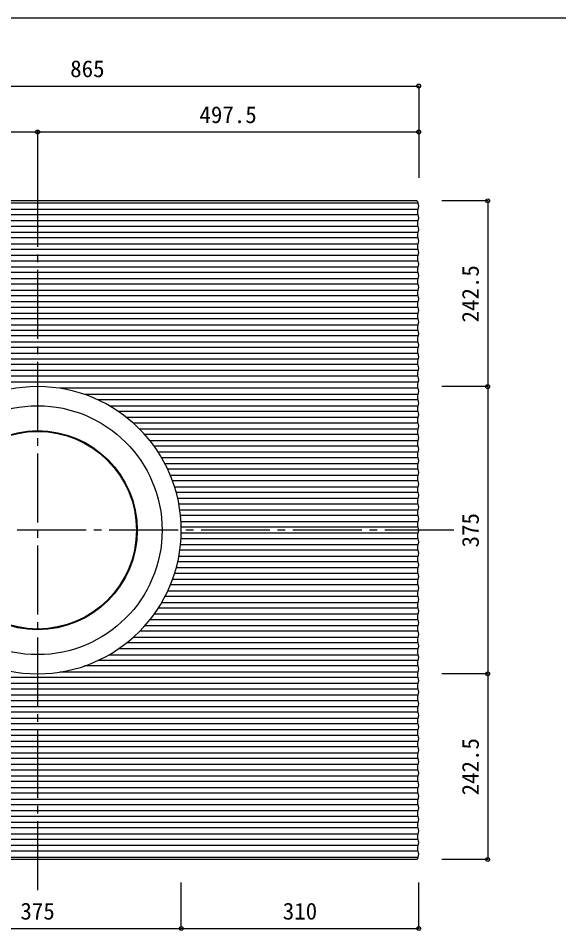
# Model space of a CAD drawing. Units: millimetres at full size, sheet at 1:10. Extents: x -1447 to 1393, y -1005 to 983.
# Drawn here: x -732 to -27, y -212 to 983 of the extents above; entities that cross this region are included whole.
import ezdxf
from ezdxf.enums import TextEntityAlignment as Align

# ---------------------------------------------------------------- set-up
doc = ezdxf.new("R2010")
doc.units = ezdxf.units.MM
doc.header["$LTSCALE"] = 10
doc.header["$PDMODE"] = 32
doc.header["$PDSIZE"] = 5
doc.linetypes.add('CHAIN2', pattern=[12, 9, -1, 1, -1])
for name, color, linetype in [('0-0_Defpoints', 7, 'Continuous'), ('1-0', 7, 'Continuous'), ('1-1', 7, 'CHAIN2'), ('1-8', 7, 'Continuous')]:
    doc.layers.add(name, color=color, linetype=linetype)
doc.styles.add('ＭＳ ゴシック', font='')
doc.styles.get('ＭＳ ゴシック').set_extended_font_data('MS Gothic')

msp = doc.modelspace()

# ---------------------------------------------------------------- linework, layer by layer
at = {"layer": '0-0_Defpoints'}
msp.add_lwpolyline([(-1446.63, -1004.65), (1393.37, -1004.65), (1393.37, 983.35), (-1446.63, 983.35)], close=True, dxfattribs=at)
at = {"layer": '1-0'}
for p, q in [((-211.39, 744.94), (-1074.55, 744.94)), ((-1073.79, 742.44), (-210.6, 742.44)), ((-210.29, 733.88), (-1073.26, 733.88)), ((-210.29, 726.77), (-1073.26, 726.77)), ((-210.29, 718.78), (-1073.26, 718.78)), ((-210.29, 711.67), (-1073.26, 711.67)), ((-210.29, 703.67), (-1073.26, 703.67)), ((-210.29, 696.56), (-1073.26, 696.56)), ((-210.29, 688.57), (-1073.26, 688.57)), ((-210.29, 681.46), (-1073.26, 681.46)), ((-210.29, 673.46), (-1073.26, 673.46)), ((-210.29, 666.35), (-1073.26, 666.35)), ((-210.29, 658.36), (-1073.26, 658.36)), ((-210.29, 651.25), (-1073.26, 651.25)), ((-210.29, 643.25), (-1073.26, 643.25)), ((-210.29, 636.14), (-1073.26, 636.14)), ((-210.29, 628.15), (-1073.26, 628.15)), ((-210.29, 621.04), (-1073.26, 621.04)), ((-210.29, 613.04), (-1073.26, 613.04)), ((-210.29, 605.93), (-1073.26, 605.93)), ((-210.29, 597.94), (-1073.26, 597.94)), ((-210.29, 590.83), (-1073.26, 590.83)), ((-210.29, 582.83), (-1073.26, 582.83)), ((-210.29, 575.72), (-1073.26, 575.72)), ((-210.29, 568.61), (-1073.26, 568.61)), ((-210.29, 560.62), (-1073.26, 560.62)), ((-210.29, 553.51), (-1073.26, 553.51)), ((-210.29, 545.51), (-1073.26, 545.51)), ((-210.29, 538.4), (-1073.26, 538.4)), ((-210.24, 531.3), (-1073.21, 531.3)), ((-210.24, 523.3), (-1073.21, 523.3)), ((-210.24, 516.19), (-1073.21, 516.19)), ((-210.24, 508.19), (-1073.21, 508.19)), ((-210.29, 500.2), (-677.91, 500.2)), ((-210.29, 492.2), (-645.71, 492.2)), ((-210.29, 485.09), (-628.05, 485.09)), ((-210.29, 477.1), (-612.68, 477.1)), ((-210.29, 469.99), (-601.38, 469.99)), ((-210.29, 461.99), (-590.49, 461.99)), ((-210.29, 454.88), (-582.03, 454.88)), ((-210.29, 446.89), (-573.6, 446.89)), ((-210.29, 439.78), (-566.92, 439.78)), ((-210.29, 431.78), (-560.17, 431.78)), ((-210.29, 424.67), (-554.78, 424.67)), ((-210.29, 416.68), (-549.32, 416.68)), ((-210.29, 409.57), (-544.95, 409.57)), ((-210.29, 401.57), (-540.53, 401.57)), ((-210.29, 394.46), (-537.02, 394.46)), ((-210.29, 386.47), (-533.5, 386.47)), ((-210.29, 379.36), (-530.73, 379.36)), ((-210.29, 371.36), (-528.01, 371.36)), ((-210.29, 364.25), (-525.92, 364.25)), ((-210.29, 356.26), (-523.93, 356.26)), ((-210.29, 349.15), (-522.47, 349.15)), ((-210.29, 341.15), (-521.16, 341.15)), ((-210.29, 334.04), (-520.29, 334.04)), ((-210.29, 326.05), (-519.65, 326.05)), ((-210.29, 318.94), (-519.36, 318.94)), ((-210.29, 310.94), (-519.36, 310.94)), ((-210.29, 303.83), (-519.65, 303.83)), ((-210.29, 288.73), (-521.16, 288.73)), ((-210.29, 295.84), (-520.29, 295.84)), ((-210.29, 280.73), (-522.47, 280.73)), ((-210.29, 265.63), (-525.92, 265.63)), ((-210.29, 273.62), (-523.93, 273.62)), ((-210.29, 258.52), (-528.01, 258.52)), ((-210.29, 243.41), (-533.5, 243.41)), ((-210.29, 250.52), (-530.73, 250.52)), ((-210.29, 228.31), (-540.53, 228.31)), ((-210.29, 235.42), (-537.02, 235.42)), ((-210.29, 220.31), (-544.95, 220.31)), ((-210.29, 205.21), (-554.78, 205.21)), ((-210.29, 213.2), (-549.32, 213.2)), ((-210.29, 198.1), (-560.17, 198.1)), ((-210.29, 182.99), (-573.6, 182.99)), ((-210.29, 190.1), (-566.92, 190.1)), ((-210.29, 167.89), (-590.49, 167.89)), ((-210.29, 175), (-582.03, 175)), ((-210.29, 159.89), (-601.38, 159.89)), ((-210.29, 144.79), (-628.05, 144.79)), ((-210.29, 151.89), (-614.23, 151.89)), ((-210.29, 137.68), (-645.71, 137.68)), ((-210.29, 122.57), (-1073.26, 122.57)), ((-210.29, 129.68), (-677.91, 129.68)), ((-210.29, 114.58), (-1073.26, 114.58)), ((-210.29, 107.47), (-1073.26, 107.47)), ((-210.29, 99.47), (-1073.26, 99.47)), ((-210.29, 92.36), (-1073.26, 92.36)), ((-210.29, 84.37), (-1073.26, 84.37)), ((-210.29, 77.26), (-1073.26, 77.26)), ((-210.29, 69.26), (-1073.26, 69.26)), ((-210.29, 62.15), (-1073.26, 62.15)), ((-210.29, 54.16), (-1073.26, 54.16)), ((-210.29, 47.05), (-1073.26, 47.05)), ((-210.29, 39.05), (-1073.26, 39.05)), ((-210.29, 31.94), (-1073.26, 31.94)), ((-210.29, 23.95), (-1073.26, 23.95)), ((-210.29, 16.84), (-1073.26, 16.84)), ((-210.29, 8.84), (-1073.26, 8.84)), ((-210.29, 1.73), (-1073.26, 1.73)), ((-210.29, -6.26), (-1073.26, -6.26)), ((-210.29, -13.37), (-1073.26, -13.37)), ((-210.29, -21.37), (-1073.26, -21.37)), ((-210.29, -28.48), (-1073.26, -28.48)), ((-210.29, -36.47), (-1073.26, -36.47)), ((-210.29, -43.58), (-1073.26, -43.58)), ((-210.29, -51.58), (-1073.26, -51.58)), ((-210.29, -58.69), (-1073.26, -58.69)), ((-210.29, -66.68), (-1073.26, -66.68)), ((-210.29, -73.79), (-1073.26, -73.79)), ((-210.29, -81.79), (-1073.26, -81.79)), ((-210.29, -88.9), (-1073.26, -88.9)), ((-210.29, -96.89), (-1073.26, -96.89)), ((-210.29, -104), (-1073.26, -104)), ((-211.34, -115.06), (-1074.72, -115.06)), ((-210.55, -112.56), (-1073.97, -112.56))]:
    msp.add_line(p, q, dxfattribs=at)
for radius in [162.5, 130, 129]:
    msp.add_circle((-706.82, 314.94), radius, dxfattribs=at)
for centre, radius, start, end in [((-203.7, 745.99), 7.77, 187.80128, 207.23625), ((-218.05, 737.88), 8.74, 332.76266, 31.46399), ((-203.38, 730.33), 7.77, 152.76375, 207.23625), ((-203.38, 715.22), 7.77, 152.7637, 207.2363), ((-218.05, 722.77), 8.74, 332.76256, 27.23744), ((-218.05, 707.67), 8.74, 332.76266, 27.23734), ((-203.38, 700.12), 7.77, 152.76375, 207.23625), ((-218.05, 692.56), 8.74, 332.76256, 27.23744), ((-203.38, 685.01), 7.77, 152.76358, 207.23642), ((-218.05, 677.46), 8.74, 332.76266, 27.23734), ((-203.38, 669.91), 7.77, 152.76375, 207.23625), ((-203.38, 654.8), 7.77, 152.76375, 207.23625), ((-218.05, 662.35), 8.74, 332.76256, 27.23744), ((-218.05, 647.25), 8.74, 332.76266, 27.23734), ((-203.38, 639.7), 7.77, 152.76358, 207.23642), ((-218.05, 632.14), 8.74, 332.76256, 27.23744), ((-203.38, 624.59), 7.77, 152.76375, 207.23625), ((-203.38, 609.49), 7.77, 152.7637, 207.2363), ((-218.05, 617.04), 8.74, 332.76266, 27.23734), ((-203.38, 594.38), 7.77, 152.76375, 207.23625), ((-218.05, 601.93), 8.74, 332.76256, 27.23744), ((-218.05, 586.83), 8.74, 332.76266, 27.23734), ((-203.38, 579.28), 7.77, 152.7637, 207.2363), ((-218.05, 571.72), 8.74, 332.76266, 27.23734), ((-203.38, 564.17), 7.77, 152.76375, 207.23625), ((-203.38, 549.07), 7.77, 152.76373, 207.23627), ((-218.05, 556.62), 8.74, 332.76261, 27.23739), ((-218.05, 541.51), 8.74, 332.76261, 27.23739), ((-203.38, 533.96), 7.77, 152.76373, 207.23627), ((-218.05, 526.41), 8.74, 332.76261, 27.23739), ((-203.38, 518.86), 7.77, 152.76373, 207.23627), ((-218.05, 511.3), 8.74, 332.76261, 27.23739), ((-706.82, 314.94), 187.5, 90, 270), ((-706.82, 314.94), 187.5, 270, 90), ((-203.38, 503.75), 7.77, 152.76373, 207.23627), ((-203.38, 488.65), 7.77, 152.76373, 207.23627), ((-218.05, 496.2), 8.74, 332.76261, 27.23739), ((-218.05, 481.09), 8.74, 332.76261, 27.23739), ((-203.38, 473.54), 7.77, 152.76373, 207.23627), ((-218.05, 465.99), 8.74, 332.76261, 27.23739), ((-203.38, 458.44), 7.77, 152.76373, 207.23627), ((-218.05, 450.88), 8.74, 332.76261, 27.23739), ((-203.38, 443.33), 7.77, 152.76373, 207.23627), ((-203.38, 428.23), 7.77, 152.7637, 207.2363), ((-218.05, 435.78), 8.74, 332.76265, 27.23735), ((-218.05, 420.67), 8.74, 332.76261, 27.23739), ((-203.38, 413.12), 7.77, 152.76373, 207.23627), ((-218.05, 405.57), 8.74, 332.76261, 27.23739), ((-203.38, 398.02), 7.77, 152.76373, 207.23627), ((-218.05, 390.46), 8.74, 332.76261, 27.23739), ((-203.38, 382.91), 7.77, 152.7637, 207.2363), ((-203.38, 367.81), 7.77, 152.76371, 207.23629), ((-218.05, 375.36), 8.74, 332.76262, 27.23738), ((-218.05, 360.25), 8.74, 332.76261, 27.23739), ((-203.38, 352.7), 7.77, 152.76371, 207.23629), ((-218.05, 345.15), 8.74, 332.76262, 27.23738), ((-203.38, 337.6), 7.77, 152.76371, 207.23629), ((-203.38, 322.49), 7.77, 152.76371, 207.23629), ((-218.05, 330.04), 8.74, 332.76261, 27.23739), ((-203.38, 307.39), 7.77, 152.76371, 207.23629), ((-218.05, 314.94), 8.74, 332.76262, 27.23738), ((-218.05, 299.83), 8.74, 332.76261, 27.23739), ((-203.38, 292.28), 7.77, 152.76371, 207.23629), ((-218.05, 284.73), 8.74, 332.76262, 27.23738), ((-203.38, 277.18), 7.77, 152.76371, 207.23629), ((-203.38, 262.07), 7.77, 152.76371, 207.23629), ((-218.05, 269.62), 8.74, 332.76261, 27.23739), ((-218.05, 254.52), 8.74, 332.76262, 27.23738), ((-203.38, 246.97), 7.77, 152.7637, 207.2363), ((-218.05, 239.41), 8.74, 332.76261, 27.23739), ((-203.38, 231.86), 7.77, 152.76373, 207.23627), ((-218.05, 224.31), 8.74, 332.76261, 27.23739), ((-203.38, 216.76), 7.77, 152.76373, 207.23627), ((-203.38, 201.65), 7.77, 152.7637, 207.2363), ((-218.05, 209.2), 8.74, 332.76261, 27.23739), ((-218.05, 194.1), 8.74, 332.76265, 27.23735), ((-203.38, 186.55), 7.77, 152.76373, 207.23627), ((-218.05, 178.99), 8.74, 332.76261, 27.23739), ((-203.38, 171.44), 7.77, 152.76373, 207.23627), ((-218.05, 163.89), 8.74, 332.76261, 27.23739), ((-203.38, 156.34), 7.77, 152.76373, 207.23627), ((-203.38, 141.23), 7.77, 152.76373, 207.23627), ((-218.05, 148.78), 8.74, 332.76261, 27.23739), ((-218.05, 133.68), 8.74, 332.76261, 27.23739), ((-203.38, 126.13), 7.77, 152.76373, 207.23627), ((-218.05, 118.57), 8.74, 332.76261, 27.23739), ((-203.38, 111.02), 7.77, 152.76373, 207.23627), ((-203.38, 95.92), 7.77, 152.76373, 207.23627), ((-218.05, 103.47), 8.74, 332.76261, 27.23739), ((-203.38, 80.81), 7.77, 152.76373, 207.23627), ((-218.05, 88.36), 8.74, 332.76261, 27.23739), ((-218.05, 73.26), 8.74, 332.76261, 27.23739), ((-203.38, 65.71), 7.77, 152.76375, 207.23625), ((-218.05, 58.15), 8.74, 332.76266, 27.23734), ((-203.38, 50.6), 7.77, 152.7637, 207.2363), ((-203.38, 35.5), 7.77, 152.76375, 207.23625), ((-218.05, 43.05), 8.74, 332.76266, 27.23734), ((-203.38, 20.39), 7.77, 152.7637, 207.2363), ((-218.05, 27.94), 8.74, 332.76256, 27.23744), ((-218.05, 12.84), 8.74, 332.76266, 27.23734), ((-203.38, 5.29), 7.77, 152.76375, 207.23625), ((-218.05, -2.27), 8.74, 332.76256, 27.23744), ((-203.38, -9.82), 7.77, 152.76358, 207.23642), ((-203.38, -24.92), 7.77, 152.76375, 207.23625), ((-218.05, -17.37), 8.74, 332.76266, 27.23734), ((-218.05, -32.48), 8.74, 332.76256, 27.23744), ((-203.38, -40.03), 7.77, 152.76375, 207.23625), ((-218.05, -47.58), 8.74, 332.76266, 27.23734), ((-203.38, -55.13), 7.77, 152.76358, 207.23642), ((-218.05, -62.69), 8.74, 332.76256, 27.23744), ((-203.38, -70.24), 7.77, 152.76375, 207.23625), ((-203.38, -85.34), 7.77, 152.7637, 207.2363), ((-218.05, -77.79), 8.74, 332.76266, 27.23734), ((-218.05, -92.9), 8.74, 332.76256, 27.23744), ((-203.38, -100.45), 7.77, 152.76375, 207.23625), ((-218.05, -108), 8.74, 332.76266, 27.23734), ((-203.64, -116.12), 7.77, 152.76375, 172.19875), ((-203.38, -115.55), 7.77, 152.7637, 157.33493)]:
    msp.add_arc(centre, radius, start, end, dxfattribs=at)
at = {"layer": '1-1'}
for p, q in [((-706.82, 774.94), (-706.82, -162.71)), ((-163.52, 314.94), (-1104.32, 314.94))]:
    msp.add_line(p, q, dxfattribs=at)
at = {"layer": '1-8'}
for p, q in [((-1074.32, 894.94), (-209.32, 894.94)), ((-209.32, 894.94), (-209.32, 834.94)), ((-1074.32, 834.94), (-706.82, 834.94)), ((-706.82, 834.94), (-706.82, 774.94)), ((-706.82, 834.94), (-209.32, 834.94)), ((-209.32, 834.94), (-209.32, 774.94)), ((-119.32, 744.94), (-179.32, 744.94)), ((-119.32, 744.94), (-119.32, 502.44)), ((-119.32, 502.44), (-179.32, 502.44)), ((-119.32, 502.44), (-119.32, 127.44)), ((-119.32, 127.44), (-179.32, 127.44)), ((-119.32, 127.44), (-119.32, -115.06)), ((-119.32, -115.06), (-179.32, -115.06)), ((-519.32, -205.06), (-519.32, -145.06)), ((-209.32, -205.06), (-209.32, -145.06)), ((-894.32, -205.06), (-519.32, -205.06)), ((-519.32, -205.06), (-209.32, -205.06))]:
    msp.add_line(p, q, dxfattribs=at)
for p in [(-209.32, 894.94), (-706.82, 834.94), (-209.32, 834.94), (-119.32, 744.94), (-119.32, 502.44), (-119.32, 127.44), (-119.32, -115.06), (-519.32, -205.06), (-209.32, -205.06)]:
    msp.add_point(p, dxfattribs=at)

# ---------------------------------------------------------------- texts
at = {"layer": '1-8', "style": 'ＭＳ ゴシック'}
for s, p in [('865', (-664.32, 899.94)), ('497.5', (-495.57, 839.94)), ('375', (-729.32, -200.06)), ('310', (-386.82, -200.06))]:
    msp.add_text(s, height=21.99, dxfattribs=at).set_placement(p, align=Align.BOTTOM_LEFT)
for s, p in [('242.5', (-124.32, 586.19)), ('375', (-124.32, 292.44)), ('242.5', (-124.32, -31.31))]:
    msp.add_text(s, height=21.99, rotation=90, dxfattribs=at).set_placement(p, align=Align.BOTTOM_LEFT)

doc.saveas('drawing.dxf')
